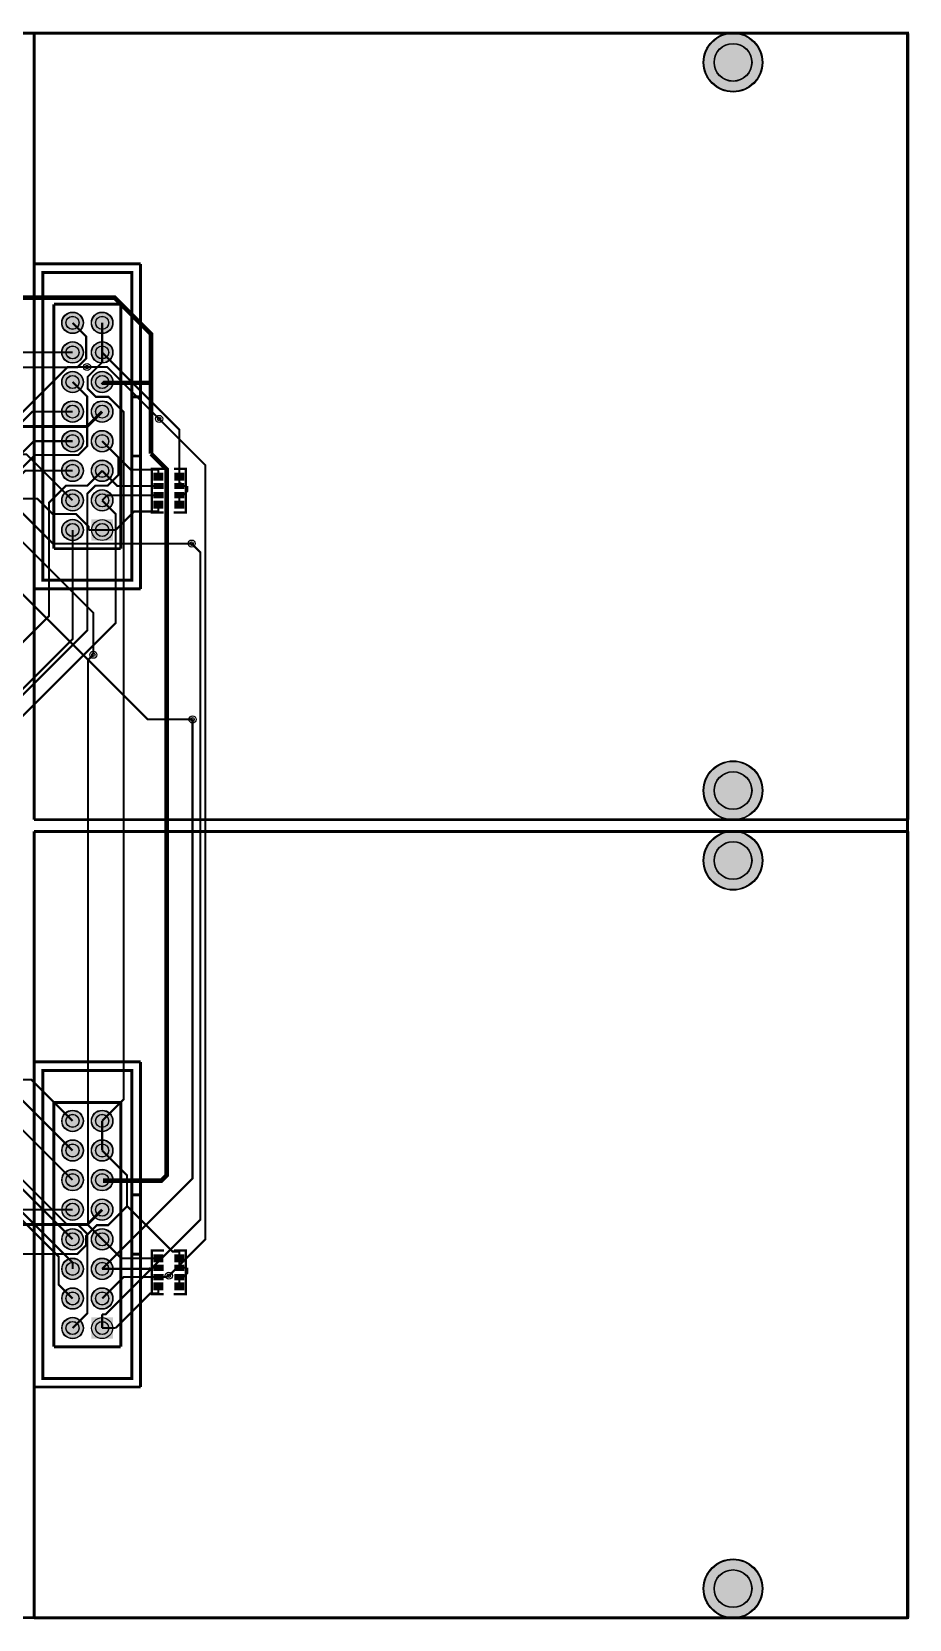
# Model space of a CAD drawing. Header units: millimetres. Extents: x 0 to 210, y -1 to 136.
# Drawn here: x 134.7 to 210.1, y -0.5 to 135.8 of the extents above; entities that cross this region are included whole.
import ezdxf

# ---------------------------------------------------------------- set-up
doc = ezdxf.new("R2010")
doc.units = ezdxf.units.MM
for name, color, linetype, true_color in [('BoardOutLine', 7, 'Continuous', 0xff00ff), ('BottomLayer', 7, 'Continuous', 0x0000ff), ('BottomSolderMaskLayer', 7, 'Continuous', 0xaa00ff), ('Hole', 7, 'Continuous', 0x222222), ('Multi-Layer', 7, 'Continuous', 0xc0c0c0), ('TopLayer', 7, 'Continuous', 0xff0000), ('TopPasteMaskLayer', 7, 'Continuous', 0x808080), ('TopSilkLayer', 7, 'Continuous', 0xffcc00), ('TopSolderMaskLayer', 7, 'Continuous', 0x800080)]:
    doc.layers.add(name, color=color, linetype=linetype, true_color=true_color)

msp = doc.modelspace()

# ---------------------------------------------------------------- hatches: boundary and pattern name
at = {"layer": 'BottomSolderMaskLayer'}
for points in [[(192.37437134874256, 133.1229108458217, 1), (197.47597155194296, 133.1229108458217, 1)], [(137.30127000253995, 110.76858013716026, 1), (139.15207010414017, 110.76858013716026, 1)], [(139.84127508255008, 110.76858013716026, 1), (141.6920751841503, 110.76858013716026, 1)], [(137.30127000253995, 108.22857505715012, 1), (139.15207010414017, 108.22857505715012, 1)], [(139.84127508255008, 108.22857505715012, 1), (141.6920751841503, 108.22857505715012, 1)], [(137.30127000253995, 105.68856997713988, 1), (139.15207010414017, 105.68856997713988, 1)], [(139.84127508255008, 105.68856997713988, 1), (141.6920751841503, 105.68856997713988, 1)], [(137.30127000253995, 103.14856489712975, 1), (139.15207010414017, 103.14856489712975, 1)], [(139.84127508255008, 103.14856489712975, 1), (141.6920751841503, 103.14856489712975, 1)], [(137.30127000253995, 100.60855981711961, 1), (139.15207010414017, 100.60855981711961, 1)], [(139.84127508255008, 100.60855981711961, 1), (141.6920751841503, 100.60855981711961, 1)], [(137.30127000253995, 98.06855473710948, 1), (139.15207010414017, 98.06855473710948, 1)], [(139.84127508255008, 98.06855473710948, 1), (141.6920751841503, 98.06855473710948, 1)], [(137.30127000253995, 95.52854965709923, 1), (139.15207010414017, 95.52854965709923, 1)], [(139.84127508255008, 95.52854965709923, 1), (141.6920751841503, 95.52854965709923, 1)], [(137.30127000253995, 92.9885445770891, 1), (139.15207010414017, 92.9885445770891, 1)], [(139.84127508254983, 92.06314452628908), (139.84127508254983, 93.91394462788924), (141.69207518415033, 93.91394462788924), (141.69207518415033, 92.06314452628908)], [(192.37437134874256, 70.6227838455676, 1), (197.47597155194296, 70.6227838455676, 1)], [(192.37437134874256, 64.61770383540761, 1), (197.47597155194296, 64.61770383540761, 1)], [(137.30177800355594, 42.265659131318216, 1), (139.15257810515615, 42.265659131318216, 1)], [(139.84178308356607, 42.265659131318216, 1), (141.69258318516628, 42.265659131318216, 1)], [(137.30177800355594, 39.725654051308084, 1), (139.15257810515615, 39.725654051308084, 1)], [(139.84178308356607, 39.725654051308084, 1), (141.69258318516628, 39.725654051308084, 1)], [(137.30177800355594, 37.18564897129795, 1), (139.15257810515615, 37.18564897129795, 1)], [(139.84178308356607, 37.18564897129795, 1), (141.69258318516628, 37.18564897129795, 1)], [(137.30177800355594, 34.645643891287705, 1), (139.15257810515615, 34.645643891287705, 1)], [(139.84178308356607, 34.645643891287705, 1), (141.69258318516628, 34.645643891287705, 1)], [(137.30177800355594, 32.10563881127757, 1), (139.15257810515615, 32.10563881127757, 1)], [(139.84178308356607, 32.10563881127757, 1), (141.69258318516628, 32.10563881127757, 1)], [(137.30177800355594, 29.56563373126744, 1), (139.15257810515615, 29.56563373126744, 1)], [(139.84178308356607, 29.56563373126744, 1), (141.69258318516628, 29.56563373126744, 1)], [(137.30177800355594, 27.025628651257307, 1), (139.15257810515615, 27.025628651257307, 1)], [(139.84178308356607, 27.025628651257307, 1), (141.69258318516628, 27.025628651257307, 1)], [(137.30177800355594, 24.48562357124706, 1), (139.15257810515615, 24.48562357124706, 1)], [(139.8416786159737, 23.560249637345123), (139.8416786159737, 25.411049738945394), (141.69247871757375, 25.411049738945394), (141.69247871757375, 23.560249637345123)], [(192.37360934721858, 2.1185928371857017, 1), (197.47520955041898, 2.1185928371857017, 1)]]:
    msp.add_hatch(color=256, dxfattribs=at).paths.add_polyline_path(points)
at = {"layer": 'Multi-Layer'}
for points in [[(137.32667005334005, 110.76858013716026, 1), (139.12667005334006, 110.76858013716026, 1)], [(139.86667513335018, 110.76858013716026, 1), (141.6666751333502, 110.76858013716026, 1)], [(137.32667005334005, 108.22857505715012, 1), (139.12667005334006, 108.22857505715012, 1)], [(139.86667513335018, 108.22857505715012, 1), (141.6666751333502, 108.22857505715012, 1)], [(137.32667005334005, 105.68856997713988, 1), (139.12667005334006, 105.68856997713988, 1)], [(139.86667513335018, 105.68856997713988, 1), (141.6666751333502, 105.68856997713988, 1)], [(137.32667005334005, 103.14856489712975, 1), (139.12667005334006, 103.14856489712975, 1)], [(139.86667513335018, 103.14856489712975, 1), (141.6666751333502, 103.14856489712975, 1)], [(137.32667005334005, 100.60855981711961, 1), (139.12667005334006, 100.60855981711961, 1)], [(139.86667513335018, 100.60855981711961, 1), (141.6666751333502, 100.60855981711961, 1)], [(137.32667005334005, 98.06855473710948, 1), (139.12667005334006, 98.06855473710948, 1)], [(139.86667513335018, 98.06855473710948, 1), (141.6666751333502, 98.06855473710948, 1)], [(137.32667005334005, 95.52854965709923, 1), (139.12667005334006, 95.52854965709923, 1)], [(139.86667513335018, 95.52854965709923, 1), (141.6666751333502, 95.52854965709923, 1)], [(137.32667005334005, 92.9885445770891, 1), (139.12667005334006, 92.9885445770891, 1)], [(139.8666751333501, 92.08854457708912), (139.8666751333501, 93.88854457708919), (141.66667513335028, 93.88854457708919), (141.66667513335028, 92.08854457708912)], [(137.32717805435604, 42.265659131318216, 1), (139.12717805435605, 42.265659131318216, 1)], [(139.86718313436617, 42.265659131318216, 1), (141.66718313436618, 42.265659131318216, 1)], [(137.32717805435604, 39.725654051308084, 1), (139.12717805435605, 39.725654051308084, 1)], [(139.86718313436617, 39.725654051308084, 1), (141.66718313436618, 39.725654051308084, 1)], [(137.32717805435604, 37.18564897129795, 1), (139.12717805435605, 37.18564897129795, 1)], [(139.86718313436617, 37.18564897129795, 1), (141.66718313436618, 37.18564897129795, 1)], [(137.32717805435604, 34.645643891287705, 1), (139.12717805435605, 34.645643891287705, 1)], [(139.86718313436617, 34.645643891287705, 1), (141.66718313436618, 34.645643891287705, 1)], [(137.32717805435604, 32.10563881127757, 1), (139.12717805435605, 32.10563881127757, 1)], [(139.86718313436617, 32.10563881127757, 1), (141.66718313436618, 32.10563881127757, 1)], [(137.32717805435604, 29.56563373126744, 1), (139.12717805435605, 29.56563373126744, 1)], [(139.86718313436617, 29.56563373126744, 1), (141.66718313436618, 29.56563373126744, 1)], [(137.32717805435604, 27.025628651257307, 1), (139.12717805435605, 27.025628651257307, 1)], [(139.86718313436617, 27.025628651257307, 1), (141.66718313436618, 27.025628651257307, 1)], [(137.32717805435604, 24.48562357124706, 1), (139.12717805435605, 24.48562357124706, 1)], [(139.86708153416293, 23.58564897129793), (139.86708153416293, 25.385648971297883), (141.6670815341629, 25.385648971297883), (141.6670815341629, 23.58564897129793)]]:
    msp.add_hatch(color=256, dxfattribs=at).paths.add_polyline_path(points)
at = {"layer": 'TopLayer'}
for points in [[(145.19479298958595, 97.24269748539507), (145.19479298958595, 97.89268478536951), (145.99479298958568, 97.89268478536951), (145.99479298958568, 97.24269748539507)], [(145.19479298958595, 96.51783083566158), (145.19479298958595, 97.01785623571243), (145.99479298958568, 97.01785623571243), (145.99479298958568, 96.51783083566158)], [(146.9947421894842, 97.24269748539507), (146.9947421894842, 97.89268478536951), (147.79474218948417, 97.89268478536951), (147.79474218948417, 97.24269748539507)], [(146.9947421894842, 96.51783083566158), (146.9947421894842, 97.01785623571243), (147.79474218948417, 97.01785623571243), (147.79474218948417, 96.51783083566158)], [(145.19479298958595, 95.71772923545836), (145.19479298958595, 96.21775463550921), (145.99479298958568, 96.21775463550921), (145.99479298958568, 95.71772923545836)], [(145.19479298958595, 94.84290068580128), (145.19479298958595, 95.49288798577595), (145.99479298958568, 95.49288798577595), (145.99479298958568, 94.84290068580128)], [(146.9947421894842, 95.71772923545836), (146.9947421894842, 96.21775463550921), (147.79474218948417, 96.21775463550921), (147.79474218948417, 95.71772923545836)], [(146.9947421894842, 94.84290068580128), (146.9947421894842, 95.49288798577595), (147.79474218948417, 95.49288798577595), (147.79474218948417, 94.84290068580128)], [(145.19479298958595, 30.135763271526457), (145.19479298958595, 30.785750571501126), (145.99479298958568, 30.785750571501126), (145.99479298958568, 30.135763271526457)], [(146.9947421894842, 30.135763271526457), (146.9947421894842, 30.785750571501126), (147.79474218948417, 30.785750571501126), (147.79474218948417, 30.135763271526457)], [(145.19479298958595, 29.4108966217932), (145.19479298958595, 29.91092202184393), (145.99479298958568, 29.91092202184393), (145.99479298958568, 29.4108966217932)], [(145.19479298958595, 28.61079502158998), (145.19479298958595, 29.110820421640824), (145.99479298958568, 29.110820421640824), (145.99479298958568, 28.61079502158998)], [(146.9947421894842, 29.4108966217932), (146.9947421894842, 29.91092202184393), (147.79474218948417, 29.91092202184393), (147.79474218948417, 29.4108966217932)], [(146.9947421894842, 28.61079502158998), (146.9947421894842, 29.110820421640824), (147.79474218948417, 29.110820421640824), (147.79474218948417, 28.61079502158998)], [(145.19479298958595, 27.735966471932898), (145.19479298958595, 28.385953771907452), (145.99479298958568, 28.385953771907452), (145.99479298958568, 27.735966471932898)], [(146.9947421894842, 27.735966471932898), (146.9947421894842, 28.385953771907452), (147.79474218948417, 28.385953771907452), (147.79474218948417, 27.735966471932898)]]:
    msp.add_hatch(color=256, dxfattribs=at).paths.add_polyline_path(points)
at = {"layer": 'TopPasteMaskLayer'}
for points in [[(145.19479298958595, 97.24269748539507), (145.19479298958595, 97.89268478536951), (145.99479298958568, 97.89268478536951), (145.99479298958568, 97.24269748539507)], [(145.19479298958595, 96.51783083566158), (145.19479298958595, 97.01785623571243), (145.99479298958568, 97.01785623571243), (145.99479298958568, 96.51783083566158)], [(146.9947421894842, 97.24269748539507), (146.9947421894842, 97.89268478536951), (147.79474218948417, 97.89268478536951), (147.79474218948417, 97.24269748539507)], [(146.9947421894842, 96.51783083566158), (146.9947421894842, 97.01785623571243), (147.79474218948417, 97.01785623571243), (147.79474218948417, 96.51783083566158)], [(145.19479298958595, 95.71772923545836), (145.19479298958595, 96.21775463550921), (145.99479298958568, 96.21775463550921), (145.99479298958568, 95.71772923545836)], [(145.19479298958595, 94.84290068580128), (145.19479298958595, 95.49288798577595), (145.99479298958568, 95.49288798577595), (145.99479298958568, 94.84290068580128)], [(146.9947421894842, 95.71772923545836), (146.9947421894842, 96.21775463550921), (147.79474218948417, 96.21775463550921), (147.79474218948417, 95.71772923545836)], [(146.9947421894842, 94.84290068580128), (146.9947421894842, 95.49288798577595), (147.79474218948417, 95.49288798577595), (147.79474218948417, 94.84290068580128)], [(145.19479298958595, 30.135763271526457), (145.19479298958595, 30.785750571501126), (145.99479298958568, 30.785750571501126), (145.99479298958568, 30.135763271526457)], [(146.9947421894842, 30.135763271526457), (146.9947421894842, 30.785750571501126), (147.79474218948417, 30.785750571501126), (147.79474218948417, 30.135763271526457)], [(145.19479298958595, 29.4108966217932), (145.19479298958595, 29.91092202184393), (145.99479298958568, 29.91092202184393), (145.99479298958568, 29.4108966217932)], [(145.19479298958595, 28.61079502158998), (145.19479298958595, 29.110820421640824), (145.99479298958568, 29.110820421640824), (145.99479298958568, 28.61079502158998)], [(146.9947421894842, 29.4108966217932), (146.9947421894842, 29.91092202184393), (147.79474218948417, 29.91092202184393), (147.79474218948417, 29.4108966217932)], [(146.9947421894842, 28.61079502158998), (146.9947421894842, 29.110820421640824), (147.79474218948417, 29.110820421640824), (147.79474218948417, 28.61079502158998)], [(145.19479298958595, 27.735966471932898), (145.19479298958595, 28.385953771907452), (145.99479298958568, 28.385953771907452), (145.99479298958568, 27.735966471932898)], [(146.9947421894842, 27.735966471932898), (146.9947421894842, 28.385953771907452), (147.79474218948417, 28.385953771907452), (147.79474218948417, 27.735966471932898)]]:
    msp.add_hatch(color=256, dxfattribs=at).paths.add_polyline_path(points)
at = {"layer": 'TopSolderMaskLayer'}
for points in [[(192.37437134874256, 133.1229108458217, 1), (197.47597155194296, 133.1229108458217, 1)], [(137.30127000253995, 110.76858013716026, 1), (139.15207010414017, 110.76858013716026, 1)], [(139.84127508255008, 110.76858013716026, 1), (141.6920751841503, 110.76858013716026, 1)], [(137.30127000253995, 108.22857505715012, 1), (139.15207010414017, 108.22857505715012, 1)], [(139.84127508255008, 108.22857505715012, 1), (141.6920751841503, 108.22857505715012, 1)], [(137.30127000253995, 105.68856997713988, 1), (139.15207010414017, 105.68856997713988, 1)], [(139.84127508255008, 105.68856997713988, 1), (141.6920751841503, 105.68856997713988, 1)], [(137.30127000253995, 103.14856489712975, 1), (139.15207010414017, 103.14856489712975, 1)], [(139.84127508255008, 103.14856489712975, 1), (141.6920751841503, 103.14856489712975, 1)], [(137.30127000253995, 100.60855981711961, 1), (139.15207010414017, 100.60855981711961, 1)], [(139.84127508255008, 100.60855981711961, 1), (141.6920751841503, 100.60855981711961, 1)], [(137.30127000253995, 98.06855473710948, 1), (139.15207010414017, 98.06855473710948, 1)], [(139.84127508255008, 98.06855473710948, 1), (141.6920751841503, 98.06855473710948, 1)], [(145.1541606502567, 96.5019566103648), (145.1541606502567, 97.03373368682219), (146.03544081281711, 97.03373368682219), (146.03544081281711, 96.5019566103648)], [(145.16353795462442, 97.22206196025297), (145.16353795462442, 97.91332353632447), (146.0260599350081, 97.91332353632447), (146.0260599350081, 97.22206196025297)], [(146.954094366253, 96.5019566103648), (146.954094366253, 97.03373368682219), (147.83537452881342, 97.03373368682219), (147.83537452881342, 96.5019566103648)], [(146.963475244062, 97.22206196025297), (146.963475244062, 97.91332353632447), (147.82599722444547, 97.91332353632447), (147.82599722444547, 97.22206196025297)], [(137.30127000253995, 95.52854965709923, 1), (139.15207010414017, 95.52854965709923, 1)], [(139.84127508255008, 95.52854965709923, 1), (141.6920751841503, 95.52854965709923, 1)], [(145.1541606502567, 95.70185501016158), (145.1541606502567, 96.23363208661897), (146.03544081281711, 96.23363208661897), (146.03544081281711, 95.70185501016158)], [(145.16353795462442, 94.8222651606593), (145.16353795462442, 95.51352673673091), (146.0260599350081, 95.51352673673091), (146.0260599350081, 94.8222651606593)], [(146.954094366253, 95.70185501016158), (146.954094366253, 96.23363208661897), (147.83537452881342, 96.23363208661897), (147.83537452881342, 95.70185501016158)], [(146.963475244062, 94.8222651606593), (146.963475244062, 95.51352673673091), (147.82599722444547, 95.51352673673091), (147.82599722444547, 94.8222651606593)], [(137.30127000253995, 92.9885445770891, 1), (139.15207010414017, 92.9885445770891, 1)], [(139.84127508254983, 92.06314452628908), (139.84127508254983, 93.91394462788924), (141.69207518415033, 93.91394462788924), (141.69207518415033, 92.06314452628908)], [(192.37437134874256, 70.6227838455676, 1), (197.47597155194296, 70.6227838455676, 1)], [(192.37437134874256, 64.61770383540761, 1), (197.47597155194296, 64.61770383540761, 1)], [(137.30177800355594, 42.265659131318216, 1), (139.15257810515615, 42.265659131318216, 1)], [(139.84178308356607, 42.265659131318216, 1), (141.69258318516628, 42.265659131318216, 1)], [(137.30177800355594, 39.725654051308084, 1), (139.15257810515615, 39.725654051308084, 1)], [(139.84178308356607, 39.725654051308084, 1), (141.69258318516628, 39.725654051308084, 1)], [(137.30177800355594, 37.18564897129795, 1), (139.15257810515615, 37.18564897129795, 1)], [(139.84178308356607, 37.18564897129795, 1), (141.69258318516628, 37.18564897129795, 1)], [(137.30177800355594, 34.645643891287705, 1), (139.15257810515615, 34.645643891287705, 1)], [(139.84178308356607, 34.645643891287705, 1), (141.69258318516628, 34.645643891287705, 1)], [(137.30177800355594, 32.10563881127757, 1), (139.15257810515615, 32.10563881127757, 1)], [(139.84178308356607, 32.10563881127757, 1), (141.69258318516628, 32.10563881127757, 1)], [(137.30177800355594, 29.56563373126744, 1), (139.15257810515615, 29.56563373126744, 1)], [(139.84178308356607, 29.56563373126744, 1), (141.69258318516628, 29.56563373126744, 1)], [(145.16353795462442, 30.115127746384474), (145.16353795462442, 30.806389322456084), (146.0260599350081, 30.806389322456084), (146.0260599350081, 30.115127746384474)], [(146.963475244062, 30.115127746384474), (146.963475244062, 30.806389322456084), (147.82599722444547, 30.806389322456084), (147.82599722444547, 30.115127746384474)], [(145.1541606502567, 29.395022396496415), (145.1541606502567, 29.92679947295369), (146.03544081281711, 29.92679947295369), (146.03544081281711, 29.395022396496415)], [(145.1541606502567, 28.594920796293195), (145.1541606502567, 29.126697872750583), (146.03544081281711, 29.126697872750583), (146.03544081281711, 28.594920796293195)], [(146.954094366253, 29.395022396496415), (146.954094366253, 29.92679947295369), (147.83537452881342, 29.92679947295369), (147.83537452881342, 29.395022396496415)], [(146.954094366253, 28.594920796293195), (146.954094366253, 29.126697872750583), (147.83537452881342, 29.126697872750583), (147.83537452881342, 28.594920796293195)], [(137.30177800355594, 27.025628651257307, 1), (139.15257810515615, 27.025628651257307, 1)], [(139.84178308356607, 27.025628651257307, 1), (141.69258318516628, 27.025628651257307, 1)], [(145.16353795462442, 27.715330946790914), (145.16353795462442, 28.40659252286241), (146.0260599350081, 28.40659252286241), (146.0260599350081, 27.715330946790914)], [(146.963475244062, 27.715330946790914), (146.963475244062, 28.40659252286241), (147.82599722444547, 28.40659252286241), (147.82599722444547, 27.715330946790914)], [(137.30177800355594, 24.48562357124706, 1), (139.15257810515615, 24.48562357124706, 1)], [(139.8416786159737, 23.560249637345123), (139.8416786159737, 25.411049738945394), (141.69247871757375, 25.411049738945394), (141.69247871757375, 23.560249637345123)], [(192.37360934721858, 2.1185928371857017, 1), (197.47520955041898, 2.1185928371857017, 1)]]:
    msp.add_hatch(color=256, dxfattribs=at).paths.add_polyline_path(points)

# ---------------------------------------------------------------- linework, layer by layer
at = {"layer": 'BoardOutLine', "const_width": 0.25400050800101603}
msp.add_lwpolyline([(-0.08600457200918754, 135.62519685039376), (209.9139954279908, 135.62519685039376), (209.9139954279908, -0.3748031496063504), (-0.08600457200918754, -0.3748031496063504), (-0.08600457200918754, 135.62519685039376)], close=True, dxfattribs=at)
at = {"layer": 'BottomLayer'}
for points, const_width in [([(60.3501143002286, 103.77340614681225), (69.50429260858527, 112.92758445516893), (141.8487172974344, 112.92758445516893), (144.95768351536685, 109.81861823723648), (144.95768351536685, 99.53159766319538)], 0.38100076200152405), ([(68.40424180848368, 111.82763525527048), (69.50431800863589, 112.92771145542292), (141.84874269748525, 112.92771145542292), (144.9577089154177, 109.81874523749048), (144.9577089154177, 105.61579883159766)], 0.25400050800101603), ([(140.76670053340104, 108.22870205740412), (140.76670053340104, 110.76870713741425)], 0.17800355600711204), ([(140.76720853441702, 42.26578613157221), (142.62065024130038, 44.119227838455686), (142.62065024130038, 103.11567183134366), (141.31762763525512, 104.41869443738881), (140.22847345694686, 104.41869443738881), (139.52387604775208, 105.1232918465837), (139.52387604775208, 106.1321818643637), (140.76670053340104, 107.37500635001277), (140.76670053340104, 108.22870205740412)], 0.17800355600711204), ([(139.47231394462756, 106.97546355092709), (137.79718059436118, 106.97546355092709), (126.14668529337041, 95.32496824993643)], 0.17800355600711204), ([(138.2266954533909, 105.68869697739399), (139.47993395986782, 104.43545847091684), (139.47993395986782, 100.18628397256794), (138.7217424434848, 99.42809245618491), (135.00723901447782, 99.42809245618491), (115.26885953771898, 79.68971297942585), (115.26885953771898, 73.55687071374132)], 0.17800355600711204), ([(144.95768351536685, 105.61572263144524), (140.8409702819406, 105.61572263144524), (140.76708153416303, 105.6896113792227)], 0.38100076200152405), ([(140.76670053340104, 105.68869697739399), (140.7674625349248, 105.68945897891797)], 0.25400050800101603), ([(140.7674625349248, 105.68945897891797), (140.76720853441702, 105.68971297942596)], 0.25400050800101603), ([(144.9577089154177, 105.61579883159766), (140.84086868173745, 105.61579883159766), (140.7674625349248, 105.68945897891797)], 0.25400050800101603), ([(113.00495300990588, 72.98308356616712), (113.00495300990588, 81.37195834391662), (134.7816865633729, 103.14869189738374), (138.2266954533909, 103.14869189738374)], 0.17800355600711204), ([(146.4949199898399, 28.979273558547106), (149.62471424942828, 32.1090678181356), (149.62471424942828, 98.55204470408944), (145.6574803149606, 102.51927863855724)], 0.17800355600711204), ([(122.52997205994416, 67.41183642367287), (139.49644399288786, 84.37830835661669), (139.49644399288786, 96.10068580137158), (140.19342138684283, 96.79766319532644), (141.25031750063476, 96.79766319532644), (142.15532131064242, 97.70266700533409), (142.15532131064242, 99.220066040132), (140.76670053340104, 100.60868681737361)], 0.17800355600711204), ([(138.2266954533909, 100.60868681737361), (134.8970027940054, 100.60868681737361), (123.54343408686805, 89.25511811023614)], 0.17800355600711204), ([(144.95768351536685, 99.53159766319538), (146.3038862077724, 98.18539497078996), (146.3038862077724, 37.58087376174751), (145.85684531369043, 37.13383286766566), (140.84287528575055, 37.13383286766566)], 0.38100076200152405), ([(138.2266954533909, 98.06868173736348), (134.15328930657847, 98.06868173736348), (116.60820421640824, 80.52359664719336), (116.60820421640824, 71.51953263906523)], 0.17800355600711204), ([(119.98996697993402, 67.41183642367287), (121.25844551689102, 68.68031496062997), (121.25844551689102, 70.64704089408178), (136.20510541021076, 85.59370078740153), (136.20510541021076, 95.32293624587248), (137.68084836169646, 96.79867919735841), (139.49669799339586, 96.79867919735841), (140.76670053340104, 98.06868173736348)], 0.17800355600711204), ([(117.44996189992366, 67.41183642367287), (117.44996189992366, 66.11160782321565), (118.49110998222, 65.07045974091955), (121.9899669799338, 65.07045974091955), (141.93535687071358, 85.01584963169921), (141.93535687071358, 94.36002032004058), (140.76670053340104, 95.52867665735334)], 0.17800355600711204), ([(138.2266954533909, 92.9886715773431), (138.2266954533909, 83.61427482854958), (123.29400558801103, 68.68158496316983), (121.97828295656564, 68.68158496316983), (121.25869951739901, 67.96200152400297), (121.25869951739901, 66.69911099822195), (120.32270764541522, 65.76311912623828), (118.63436626873226, 65.76311912623828)], 0.17800355600711204), ([(140.76720853441702, 25.653136906273858), (141.0590551181101, 25.653136906273858), (149.19773939547872, 33.791821183642355), (149.19773939547872, 91.07299974599948), (148.45072390144787, 91.82001524003044)], 0.17800355600711204), ([(140.00673101346183, 82.2759461518923), (139.54851409702792, 81.8177292354585), (139.54851409702792, 33.324460248920445), (140.76720853441702, 32.10576581153157)], 0.17800355600711204), ([(148.52463804927584, 76.72628905257807), (148.52463804927584, 37.32319024638036), (140.76720853441702, 29.565760731521436)], 0.17800355600711204), ([(138.2272034544069, 27.025755651511304), (137.03492506985003, 28.218034036068047), (137.03492506985003, 30.615036830073677), (116.0143510287021, 51.63561087122173), (116.0143510287021, 61.07299974599948), (116.4019558039115, 61.46060452120912), (116.4019558039115, 62.51572263144533), (115.34226568453118, 63.57541275082542), (114.23177546355078, 63.57541275082542), (111.09994919989845, 66.70723901447809), (111.09994919989845, 68.68158496316983), (109.82994665989327, 69.951587503175)], 0.17800355600711204), ([(112.3699517399034, 69.951587503175), (112.3699517399034, 69.44612649225303), (113.63995427990858, 68.17612395224796), (113.63995427990858, 66.81620523241043), (114.31305562611101, 66.14310388620777), (116.37223774447534, 66.14310388620777), (119.03467106934204, 63.480670561341185), (120.58382016764017, 63.480670561341185), (121.61582423164828, 62.448666497332965), (121.61582423164828, 49.508356616713286), (137.74841249682504, 33.37576835153675), (138.6714503429007, 33.37576835153675), (139.49720599441207, 32.55001270002538), (139.49720599441207, 25.755753111506237), (138.2272034544069, 24.48575057150117)], 0.17800355600711204), ([(138.2272034544069, 32.10576581153157), (118.9485648971297, 51.38440436880876), (118.9485648971297, 62.66253492506985), (117.0501651003301, 64.56093472186944)], 0.17800355600711204), ([(124.88735077470142, 60.51470662941324), (124.88735077470142, 53.06563373126744), (138.2272034544069, 39.72578105156208)], 0.17800355600711204), ([(118.3750317500635, 59.74838709677408), (118.3750317500635, 49.95463550927093), (138.2272034544069, 30.102463804927538), (138.2272034544069, 29.565760731521436)], 0.17800355600711204), ([(140.76720853441702, 39.72578105156208), (140.76720853441702, 42.26578613157221)], 0.17800355600711204), ([(140.76720853441702, 24.48575057150117), (140.76720853441702, 25.653136906273858)], 0.17800355600711204)]:
    msp.add_lwpolyline(points, dxfattribs=dict(at, const_width=const_width))
at = {"layer": 'BottomSolderMaskLayer'}
for centre, radius in [((194.92517145034276, 133.1229108458217), 2.550800101600203), ((194.92418084836163, 133.12296164592328), 1.63251206502413), ((138.22667005334006, 110.76858013716026), 0.9254000508001016), ((138.22667005334006, 110.76858013716026), 0.5655353117157847), ((140.7666751333502, 110.76858013716026), 0.9254000508001016), ((140.7666751333502, 110.76858013716026), 0.5655353117157847), ((138.22667005334006, 108.22857505715012), 0.9254000508001016), ((140.7666751333502, 108.22857505715012), 0.9254000508001016), ((138.22667005334006, 108.22857505715012), 0.5655353117157847), ((140.7666751333502, 108.22857505715012), 0.5655353117157847), ((138.22667005334006, 105.68856997713988), 0.9254000508001016), ((140.7666751333502, 105.68856997713988), 0.9254000508001016), ((138.22667005334006, 105.68856997713988), 0.5655353117157847), ((140.7666751333502, 105.68856997713988), 0.5655353117157847), ((138.22667005334006, 103.14856489712975), 0.9254000508001016), ((138.22667005334006, 103.14856489712975), 0.5655353117157847), ((140.7666751333502, 103.14856489712975), 0.9254000508001016), ((140.7666751333502, 103.14856489712975), 0.5655353117157847), ((138.22667005334006, 100.60855981711961), 0.9254000508001016), ((138.22667005334006, 100.60855981711961), 0.5655353117157847), ((140.7666751333502, 100.60855981711961), 0.9254000508001016), ((140.7666751333502, 100.60855981711961), 0.5655353117157847), ((138.22667005334006, 98.06855473710948), 0.9254000508001016), ((138.22667005334006, 98.06855473710948), 0.5655353117157847), ((140.7666751333502, 98.06855473710948), 0.9254000508001016), ((140.7666751333502, 98.06855473710948), 0.5655353117157847), ((138.22667005334006, 95.52854965709923), 0.9254000508001016), ((138.22667005334006, 95.52854965709923), 0.5655353117157847), ((140.7666751333502, 95.52854965709923), 0.9254000508001016), ((140.7666751333502, 95.52854965709923), 0.5655353117157847), ((138.22667005334006, 92.9885445770891), 0.9254000508001016), ((138.22667005334006, 92.9885445770891), 0.5655353117157847), ((140.7666751333502, 92.9885445770891), 0.5655353117157847), ((194.92517145034276, 70.6227838455676), 2.550800101600203), ((194.92418084836163, 70.62283464566929), 1.63251206502413), ((194.92517145034276, 64.61770383540761), 2.550800101600203), ((194.92425704851394, 64.61762763525519), 1.63251206502413), ((138.22717805435605, 42.265659131318216), 0.9254000508001016), ((138.2270764541529, 42.26568453136906), 0.5655353117157847), ((140.76718313436618, 42.265659131318216), 0.9254000508001016), ((140.76708153416303, 42.26568453136906), 0.5655353117157847), ((138.22717805435605, 39.725654051308084), 0.9254000508001016), ((138.2270764541529, 39.72567945135893), 0.5655353117157847), ((140.76718313436618, 39.725654051308084), 0.9254000508001016), ((140.76708153416303, 39.72567945135893), 0.5655353117157847), ((138.22717805435605, 37.18564897129795), 0.9254000508001016), ((138.2270764541529, 37.185674371348796), 0.5655353117157847), ((140.76718313436618, 37.18564897129795), 0.9254000508001016), ((140.76708153416303, 37.185674371348796), 0.5655353117157847), ((138.22717805435605, 34.645643891287705), 0.9254000508001016), ((140.76718313436618, 34.645643891287705), 0.9254000508001016), ((138.2270764541529, 34.64566929133866), 0.5655353117157847), ((140.76708153416303, 34.64566929133866), 0.5655353117157847), ((138.22717805435605, 32.10563881127757), 0.9254000508001016), ((140.76718313436618, 32.10563881127757), 0.9254000508001016), ((138.2270764541529, 32.10566421132842), 0.5655353117157847), ((140.76708153416303, 32.10566421132842), 0.5655353117157847), ((138.22717805435605, 29.56563373126744), 0.9254000508001016), ((138.2270764541529, 29.565659131318284), 0.5655353117157847), ((140.76718313436618, 29.56563373126744), 0.9254000508001016), ((140.76708153416303, 29.565659131318284), 0.5655353117157847), ((138.22717805435605, 27.025628651257307), 0.9254000508001016), ((138.2270764541529, 27.025654051308152), 0.5655353117157847), ((140.76718313436618, 27.025628651257307), 0.9254000508001016), ((140.76708153416303, 27.025654051308152), 0.5655353117157847), ((138.22717805435605, 24.48562357124706), 0.9254000508001016), ((138.2270764541529, 24.48564897129802), 0.5655353117157847), ((140.76708153416303, 24.48564897129802), 0.5655353117157847), ((194.92440944881878, 2.1185928371857017), 2.550800101600203), ((194.92349504698996, 2.118516637033281), 1.63251206502413)]:
    msp.add_circle(centre, radius, dxfattribs=at)
at = {"layer": 'Hole'}
for centre in [(139.47228854457694, 106.97533655067309), (145.65745491490975, 102.51915163830324), (148.45069850139703, 91.81988823977656), (140.006705613411, 82.2758191516383), (148.52461264922522, 76.72616205232407), (146.49489458978928, 28.97914655829311)]:
    msp.add_circle(centre, 0.15250190500381003, dxfattribs=at)
at = {"layer": 'Multi-Layer'}
for centre, radius in [((194.92517145034276, 133.1229108458217), 2.5), ((194.92418084836163, 133.12296164592328), 1.6), ((138.22667005334006, 110.76858013716026), 0.9000000000000001), ((138.22667005334006, 110.76858013716026), 0.5500127000254001), ((140.7666751333502, 110.76858013716026), 0.9000000000000001), ((140.7666751333502, 110.76858013716026), 0.5500127000254001), ((138.22667005334006, 108.22857505715012), 0.9000000000000001), ((140.7666751333502, 108.22857505715012), 0.9000000000000001), ((138.22667005334006, 108.22857505715012), 0.5500127000254001), ((140.7666751333502, 108.22857505715012), 0.5500127000254001), ((138.22667005334006, 105.68856997713988), 0.9000000000000001), ((139.47228854457694, 106.97533655067309), 0.30500381000762006), ((140.7666751333502, 105.68856997713988), 0.9000000000000001), ((138.22667005334006, 105.68856997713988), 0.5500127000254001), ((140.7666751333502, 105.68856997713988), 0.5500127000254001), ((138.22667005334006, 103.14856489712975), 0.9000000000000001), ((138.22667005334006, 103.14856489712975), 0.5500127000254001), ((140.7666751333502, 103.14856489712975), 0.9000000000000001), ((140.7666751333502, 103.14856489712975), 0.5500127000254001), ((145.65745491490975, 102.51915163830324), 0.30500381000762006), ((138.22667005334006, 100.60855981711961), 0.9000000000000001), ((138.22667005334006, 100.60855981711961), 0.5500127000254001), ((140.7666751333502, 100.60855981711961), 0.9000000000000001), ((140.7666751333502, 100.60855981711961), 0.5500127000254001), ((138.22667005334006, 98.06855473710948), 0.9000000000000001), ((138.22667005334006, 98.06855473710948), 0.5500127000254001), ((140.7666751333502, 98.06855473710948), 0.9000000000000001), ((140.7666751333502, 98.06855473710948), 0.5500127000254001), ((138.22667005334006, 95.52854965709923), 0.9000000000000001), ((138.22667005334006, 95.52854965709923), 0.5500127000254001), ((140.7666751333502, 95.52854965709923), 0.9000000000000001), ((140.7666751333502, 95.52854965709923), 0.5500127000254001), ((138.22667005334006, 92.9885445770891), 0.9000000000000001), ((138.22667005334006, 92.9885445770891), 0.5500127000254001), ((140.7666751333502, 92.9885445770891), 0.5500127000254001), ((148.45069850139703, 91.81988823977656), 0.30500381000762006), ((140.006705613411, 82.2758191516383), 0.30500381000762006), ((148.52461264922522, 76.72616205232407), 0.30500381000762006), ((194.92517145034276, 70.6227838455676), 2.5), ((194.92418084836163, 70.62283464566929), 1.6), ((194.92517145034276, 64.61770383540761), 2.5), ((194.92425704851394, 64.61762763525519), 1.6), ((138.22717805435605, 42.265659131318216), 0.9000000000000001), ((138.2270764541529, 42.26568453136906), 0.5500127000254001), ((140.76718313436618, 42.265659131318216), 0.9000000000000001), ((140.76708153416303, 42.26568453136906), 0.5500127000254001), ((138.22717805435605, 39.725654051308084), 0.9000000000000001), ((138.2270764541529, 39.72567945135893), 0.5500127000254001), ((140.76718313436618, 39.725654051308084), 0.9000000000000001), ((140.76708153416303, 39.72567945135893), 0.5500127000254001), ((138.22717805435605, 37.18564897129795), 0.9000000000000001), ((138.2270764541529, 37.185674371348796), 0.5500127000254001), ((140.76718313436618, 37.18564897129795), 0.9000000000000001), ((140.76708153416303, 37.185674371348796), 0.5500127000254001), ((138.22717805435605, 34.645643891287705), 0.9000000000000001), ((140.76718313436618, 34.645643891287705), 0.9000000000000001), ((138.2270764541529, 34.64566929133866), 0.5500127000254001), ((140.76708153416303, 34.64566929133866), 0.5500127000254001), ((138.22717805435605, 32.10563881127757), 0.9000000000000001), ((140.76718313436618, 32.10563881127757), 0.9000000000000001), ((138.2270764541529, 32.10566421132842), 0.5500127000254001), ((140.76708153416303, 32.10566421132842), 0.5500127000254001), ((138.22717805435605, 29.56563373126744), 0.9000000000000001), ((138.2270764541529, 29.565659131318284), 0.5500127000254001), ((140.76718313436618, 29.56563373126744), 0.9000000000000001), ((140.76708153416303, 29.565659131318284), 0.5500127000254001), ((146.49489458978928, 28.97914655829311), 0.30500381000762006), ((138.22717805435605, 27.025628651257307), 0.9000000000000001), ((138.2270764541529, 27.025654051308152), 0.5500127000254001), ((140.76718313436618, 27.025628651257307), 0.9000000000000001), ((140.76708153416303, 27.025654051308152), 0.5500127000254001), ((138.22717805435605, 24.48562357124706), 0.9000000000000001), ((138.2270764541529, 24.48564897129802), 0.5500127000254001), ((140.76708153416303, 24.48564897129802), 0.5500127000254001), ((194.92440944881878, 2.1185928371857017), 2.5), ((194.92349504698996, 2.118516637033281), 1.6)]:
    msp.add_circle(centre, radius, dxfattribs=at)
at = {"layer": 'TopLayer'}
for points, const_width in [([(138.2266954533909, 110.76870713741425), (139.39535179070344, 109.6000508001016), (139.39535179070344, 107.71282702565406), (138.64122428244832, 106.95869951739905), (109.76238252476492, 106.95869951739905), (104.31051562103107, 101.50683261366521)], 0.17800355600711204), ([(138.2266954533909, 108.22870205740412), (109.99149098298176, 108.22870205740412), (106.64859029718036, 104.88580137160272)], 0.17800355600711204), ([(147.39484378968746, 97.5677927355855), (147.39484378968746, 101.60055880111759), (140.76670053340104, 108.22870205740412)], 0.17800355600711204), ([(145.6574803149606, 102.51927863855724), (141.20129540259086, 106.97546355092709), (139.47231394462756, 106.97546355092709)], 0.17800355600711204), ([(140.76670053340104, 103.14869189738374), (139.49695199390385, 101.87894335788678), (106.14008128016258, 101.87894335788678)], 0.25400050800101603), ([(138.2266954533909, 95.52867665735334), (134.26911353822697, 99.48625857251716), (108.0684531369061, 99.48625857251716)], 0.17800355600711204), ([(145.59474218948412, 98.16037592075179), (143.21501143002274, 98.16037592075179), (140.76670053340104, 100.60868681737361)], 0.17800355600711204), ([(145.59474218948412, 96.76794513589027), (142.06743713487413, 96.76794513589027), (140.76670053340104, 98.06868173736348)], 0.17800355600711204), ([(145.59474218948412, 97.5677927355855), (145.59474218948412, 98.16037592075179)], 0.17800355600711204), ([(147.39484378968746, 97.2716281432563), (147.39484378968746, 97.5677927355855)], 0.17800355600711204), ([(147.39484378968746, 97.2716281432563), (147.39484378968746, 96.97546355092709)], 0.17800355600711204), ([(147.72860045720063, 96.76794513589027), (147.52108204216393, 96.97546355092709), (147.39484378968746, 96.97546355092709)], 0.17800355600711204), ([(147.39484378968746, 96.76794513589027), (147.72860045720063, 96.76794513589027)], 0.17800355600711204), ([(147.72860045720063, 96.76794513589027), (148.06235712471403, 96.76794513589027)], 0.17800355600711204), ([(147.72860045720063, 95.96784353568705), (148.06235712471403, 96.30160020320045), (148.06235712471403, 96.76794513589027)], 0.17800355600711204), ([(128.250317500635, 95.67802895605791), (135.1891033782067, 95.67802895605791), (136.50711201422382, 94.36002032004058), (138.51981203962396, 94.36002032004058), (139.59931419862824, 93.2805181610363), (139.59931419862824, 92.9886715773431)], 0.17800355600711204), ([(140.76670053340104, 95.52867665735334), (141.20586741173474, 95.96784353568705), (145.59474218948412, 95.96784353568705)], 0.17800355600711204), ([(147.56172212344427, 95.96784353568705), (147.39484378968746, 95.80096520193047), (147.39484378968746, 95.16799593599183)], 0.17800355600711204), ([(147.39484378968746, 95.96784353568705), (147.56172212344427, 95.96784353568705)], 0.17800355600711204), ([(147.56172212344427, 95.96784353568705), (147.72860045720063, 95.96784353568705)], 0.17800355600711204), ([(127.44665989331975, 92.82382524765046), (128.77127254254515, 94.14843789687575), (128.77127254254515, 94.74457708915418), (129.2343154686307, 95.20762001523997), (133.14389128778225, 95.20762001523997), (136.53149606299212, 91.82001524003044), (148.45072390144787, 91.82001524003044)], 0.17800355600711204), ([(129.37249174498334, 94.8037592075184), (129.3737617475233, 94.80502921005836), (131.07988315976627, 94.80502921005836), (140.00673101346183, 85.87818135636269), (140.00673101346183, 82.2759461518923)], 0.17800355600711204), ([(145.59474218948412, 94.57566675133353), (143.52108204216393, 94.57566675133353), (141.9340868681736, 92.9886715773431)], 0.17800355600711204), ([(145.59474218948412, 95.16799593599183), (145.59474218948412, 94.57566675133353)], 0.17800355600711204), ([(140.76670053340104, 92.9886715773431), (139.59931419862824, 92.9886715773431)], 0.17800355600711204), ([(140.76670053340104, 92.9886715773431), (141.9340868681736, 92.9886715773431)], 0.17800355600711204), ([(130.67246634493267, 91.50886461772916), (130.67246634493267, 90.74635509271013), (144.69253238506462, 76.72628905257807), (148.52463804927584, 76.72628905257807)], 0.17800355600711204), ([(138.2272034544069, 42.26578613157221), (134.6841503683006, 45.808839217678496), (104.57340614681198, 45.808839217678496)], 0.17800355600711204), ([(138.2272034544069, 37.18577597155195), (132.1431292862585, 43.269850139700225), (106.5322580645161, 43.269850139700225)], 0.17800355600711204), ([(140.76720853441702, 39.72578105156208), (142.90995681991353, 37.58303276606546), (142.90995681991353, 34.94574549149104)], 0.17800355600711204), ([(124.3056896113792, 29.252070104140216), (126.06007112014231, 31.00645161290322), (126.06007112014231, 31.58785877571745), (127.84798069596127, 33.37576835153675), (139.49720599441207, 33.37576835153675), (140.76720853441702, 34.645770891541815)], 0.25400050800101603), ([(142.90995681991353, 34.94574549149104), (141.27749555499122, 33.313284226568385), (140.3092456184911, 33.313284226568385), (139.39585979171943, 32.399898399796825), (139.39585979171943, 31.589890779781626), (138.64173228346453, 30.835763271526503), (127.80149860299707, 30.835763271526503), (127.33007366014726, 31.307188214376424)], 0.17800355600711204), ([(138.2272034544069, 34.645770891541815), (132.1931673863346, 34.645770891541815)], 0.17800355600711204), ([(142.90995681991353, 34.94574549149104), (146.80226060452105, 31.053441706883405), (147.39484378968746, 31.053441706883405)], 0.17800355600711204), ([(145.59474218948412, 30.460858521717), (142.41211582423148, 30.460858521717), (140.76720853441702, 32.10576581153157)], 0.17800355600711204), ([(147.39484378968746, 30.460858521717), (147.39484378968746, 31.053441706883405)], 0.17800355600711204), ([(147.39484378968746, 30.460858521717), (147.39484378968746, 29.868529337058703)], 0.17800355600711204), ([(140.76720853441702, 29.565760731521436), (144.8322326644652, 29.565760731521436), (144.92748285496577, 29.661010922021887)], 0.17800355600711204), ([(145.59474218948412, 28.860909321818667), (142.60236220472416, 28.860909321818667), (140.76720853441702, 27.025755651511304)], 0.17800355600711204), ([(145.59474218948412, 29.661010922021887), (144.92748285496577, 29.661010922021887)], 0.17800355600711204), ([(145.59474218948412, 28.860909321818667), (146.26225552451115, 28.860909321818667)], 0.17800355600711204), ([(146.4949199898399, 28.979273558547106), (146.38061976123936, 28.979273558547106), (146.26225552451115, 28.860909321818667)], 0.17800355600711204), ([(147.72860045720063, 29.661010922021887), (147.52108204216393, 29.868529337058703), (147.39484378968746, 29.868529337058703)], 0.17800355600711204), ([(147.39484378968746, 29.661010922021887), (147.72860045720063, 29.661010922021887)], 0.17800355600711204), ([(147.56172212344427, 28.860909321818667), (147.39484378968746, 28.694030988061968), (147.39484378968746, 28.06106172212344)], 0.17800355600711204), ([(147.39484378968746, 28.860909321818667), (147.56172212344427, 28.860909321818667)], 0.17800355600711204), ([(147.56172212344427, 28.860909321818667), (147.72860045720063, 28.860909321818667)], 0.17800355600711204), ([(147.72860045720063, 29.661010922021887), (148.06235712471403, 29.661010922021887)], 0.17800355600711204), ([(147.72860045720063, 28.860909321818667), (148.06235712471403, 29.194665989331952), (148.06235712471403, 29.661010922021887)], 0.17800355600711204), ([(145.59474218948412, 27.468732537465144), (144.91757683515357, 27.468732537465144), (141.9345948691896, 24.48575057150117)], 0.17800355600711204), ([(145.59474218948412, 28.06106172212344), (145.59474218948412, 27.468732537465144)], 0.17800355600711204), ([(140.76720853441702, 24.48575057150117), (141.9345948691896, 24.48575057150117)], 0.17800355600711204)]:
    msp.add_lwpolyline(points, dxfattribs=dict(at, const_width=const_width))
at = {"layer": 'TopSilkLayer'}
for points, const_width in [([(209.9250698501396, 135.62293624587244), (134.9250698501396, 135.62293624587244)], 0.25400050800101603), ([(134.9250698501396, 135.62293624587244), (134.9250698501396, 68.12293624587244)], 0.25400050800101603), ([(209.9250698501396, 68.12293624587244), (209.9250698501396, 135.62293624587244)], 0.25400050800101603), ([(134.92466344932677, 115.82860045720088), (144.06868173736325, 115.82860045720088)], 0.25400050800101603), ([(134.92466344932677, 115.82860045720088), (134.92466344932677, 87.92852425704848)], 0.25400050800101603), ([(144.06868173736325, 115.82860045720088), (144.06868173736325, 87.92852425704848)], 0.25400050800101603), ([(136.62506985013965, 91.38293116586226), (136.62506985013965, 112.36291592583189)], 0.25400050800101603), ([(136.62506985013965, 112.36291592583189), (142.36507493014983, 112.36291592583189)], 0.25400050800101603), ([(142.36507493014983, 112.36291592583189), (142.36507493014983, 91.38293116586226)], 0.25400050800101603), ([(146.04480568961117, 94.49784099568205), (145.0249936499872, 94.49784099568205), (145.02473964947922, 98.23774447548885), (146.0650495300988, 98.23774447548885)], 0.2), ([(146.9447802895604, 98.23736347472698), (147.9445516891035, 98.23736347472698), (147.94480568961126, 94.49745999491995), (146.90467360934713, 94.49745999491995)], 0.2), ([(142.36507493014983, 91.38293116586226), (136.62506985013965, 91.38293116586226)], 0.25400050800101603), ([(134.92466344932677, 87.92852425704848), (144.06868173736325, 87.92852425704848)], 0.25400050800101603), ([(134.9250698501396, 68.12293624587244), (209.9250698501396, 68.12293624587244)], 0.25400050800101603), ([(209.92514605029191, 67.11760223520446), (134.92514605029191, 67.11760223520446)], 0.25400050800101603), ([(134.92514605029191, 67.11760223520446), (134.92514605029191, -0.38239776479554166)], 0.25400050800101603), ([(209.92514605029191, -0.38239776479554166), (209.92514605029191, 67.11760223520446)], 0.25400050800101603), ([(134.9250698501396, 47.32570485140968), (144.0690881381763, 47.32570485140968)], 0.25400050800101603), ([(134.9250698501396, 47.32570485140968), (134.9250698501396, 19.425628651257284)], 0.25400050800101603), ([(144.0690881381763, 47.32570485140968), (144.0690881381763, 19.425628651257284)], 0.25400050800101603), ([(136.62514605029196, 22.87759715519428), (136.62514605029196, 43.857581915163905)], 0.25400050800101603), ([(136.62514605029196, 43.857581915163905), (142.36515113030214, 43.857581915163905)], 0.25400050800101603), ([(142.36515113030214, 43.857581915163905), (142.36515113030214, 22.87759715519428)], 0.25400050800101603), ([(146.04480568961117, 27.39090678181344), (145.0249936499872, 27.39090678181344), (145.02473964947922, 31.130810261620468), (146.0650495300988, 31.130810261620468)], 0.2), ([(146.9447802895604, 31.13042926085859), (147.9445516891035, 31.13042926085859), (147.94480568961126, 27.390525781051565), (146.90467360934713, 27.390525781051565)], 0.2), ([(142.36515113030214, 22.87759715519428), (136.62514605029196, 22.87759715519428)], 0.25400050800101603), ([(134.9250698501396, 19.425628651257284), (144.0690881381763, 19.425628651257284)], 0.25400050800101603), ([(134.92514605029191, -0.38239776479554166), (209.92514605029191, -0.38239776479554166)], 0.25400050800101603)]:
    msp.add_lwpolyline(points, dxfattribs=dict(at, const_width=const_width))
at = {"layer": 'TopSilkLayer', "const_width": 0.25400050800101603}
for points in [[(135.6866649733297, 88.67053594107188), (135.6866649733297, 115.08658877317748), (143.30668021336032, 115.08658877317748), (143.30668021336032, 88.67053594107188), (135.6866649733297, 88.67053594107188)], [(143.30668021336032, 99.33855727711455), (143.30668021336032, 104.41856743713481), (144.06868173736325, 104.41856743713481), (144.06868173736325, 99.33855727711455), (143.30668021336032, 99.33855727711455)], [(135.68707137414276, 20.16764033528068), (135.68707137414276, 46.5836931673864), (143.30708661417316, 46.5836931673864), (143.30708661417316, 20.16764033528068), (135.68707137414276, 20.16764033528068)], [(143.30708661417316, 30.83566167132335), (143.30708661417316, 35.91567183134373), (144.0690881381763, 35.91567183134373), (144.0690881381763, 30.83566167132335), (143.30708661417316, 30.83566167132335)]]:
    msp.add_lwpolyline(points, close=True, dxfattribs=at)
at = {"layer": 'TopSilkLayer'}
for centre, radius in [((194.92517145034276, 133.1229108458217), 2.500127000254001), ((138.2251460502921, 110.76273812547629), 0.8999237998475998), ((140.76515113030223, 110.76273812547629), 0.8999237998475998), ((138.2251460502921, 108.22273304546616), 0.8999237998475998), ((140.76515113030223, 108.22273304546616), 0.8999237998475998), ((138.2251460502921, 105.68272796545602), 0.8999237998475998), ((140.76515113030223, 105.68272796545602), 0.8999237998475998), ((138.2251460502921, 103.14272288544578), 0.8999237998475998), ((140.76515113030223, 103.14272288544578), 0.8999237998475998), ((138.2251460502921, 100.60271780543565), 0.8999237998475998), ((140.76515113030223, 100.60271780543565), 0.8999237998475998), ((138.2251460502921, 98.06271272542551), 0.8999237998475998), ((140.76515113030223, 98.06271272542551), 0.8999237998475998), ((138.2251460502921, 95.52270764541538), 0.8999237998475998), ((140.76515113030223, 95.52270764541538), 0.8999237998475998), ((138.2251460502921, 92.98270256540513), 0.8999237998475998), ((140.76515113030223, 92.98270256540513), 0.8999237998475998), ((194.92517145034276, 70.6227838455676), 2.500127000254001), ((194.92517145034276, 64.61770383540761), 2.500127000254001), ((138.2251460502921, 42.25753111506219), 0.8999237998475998), ((140.76515113030223, 42.25753111506219), 0.8999237998475998), ((138.2251460502921, 39.71752603505206), 0.8999237998475998), ((140.76515113030223, 39.71752603505206), 0.8999237998475998), ((138.2251460502921, 37.177520955041814), 0.8999237998475998), ((140.76515113030223, 37.177520955041814), 0.8999237998475998), ((138.2251460502921, 34.63751587503168), 0.8999237998475998), ((140.76515113030223, 34.63751587503168), 0.8999237998475998), ((138.2251460502921, 32.09751079502155), 0.8999237998475998), ((140.76515113030223, 32.09751079502155), 0.8999237998475998), ((138.2251460502921, 29.557505715011416), 0.8999237998475998), ((140.76515113030223, 29.557505715011416), 0.8999237998475998), ((138.2251460502921, 27.01750063500117), 0.8999237998475998), ((140.76515113030223, 27.01750063500117), 0.8999237998475998), ((138.2251460502921, 24.477495554991037), 0.8999237998475998), ((140.76515113030223, 24.477495554991037), 0.8999237998475998), ((194.92517145034276, 2.1175768351536135), 2.500127000254001)]:
    msp.add_circle(centre, radius, dxfattribs=at)
at = {"layer": 'TopSolderMaskLayer'}
for centre, radius in [((194.92517145034276, 133.1229108458217), 2.550800101600203), ((194.92418084836163, 133.12296164592328), 1.63251206502413), ((138.22667005334006, 110.76858013716026), 0.9254000508001016), ((138.22667005334006, 110.76858013716026), 0.5655353117157847), ((140.7666751333502, 110.76858013716026), 0.9254000508001016), ((140.7666751333502, 110.76858013716026), 0.5655353117157847), ((138.22667005334006, 108.22857505715012), 0.9254000508001016), ((140.7666751333502, 108.22857505715012), 0.9254000508001016), ((138.22667005334006, 108.22857505715012), 0.5655353117157847), ((140.7666751333502, 108.22857505715012), 0.5655353117157847), ((138.22667005334006, 105.68856997713988), 0.9254000508001016), ((140.7666751333502, 105.68856997713988), 0.9254000508001016), ((138.22667005334006, 105.68856997713988), 0.5655353117157847), ((140.7666751333502, 105.68856997713988), 0.5655353117157847), ((138.22667005334006, 103.14856489712975), 0.9254000508001016), ((138.22667005334006, 103.14856489712975), 0.5655353117157847), ((140.7666751333502, 103.14856489712975), 0.9254000508001016), ((140.7666751333502, 103.14856489712975), 0.5655353117157847), ((138.22667005334006, 100.60855981711961), 0.9254000508001016), ((138.22667005334006, 100.60855981711961), 0.5655353117157847), ((140.7666751333502, 100.60855981711961), 0.9254000508001016), ((140.7666751333502, 100.60855981711961), 0.5655353117157847), ((138.22667005334006, 98.06855473710948), 0.9254000508001016), ((138.22667005334006, 98.06855473710948), 0.5655353117157847), ((140.7666751333502, 98.06855473710948), 0.9254000508001016), ((140.7666751333502, 98.06855473710948), 0.5655353117157847), ((138.22667005334006, 95.52854965709923), 0.9254000508001016), ((138.22667005334006, 95.52854965709923), 0.5655353117157847), ((140.7666751333502, 95.52854965709923), 0.9254000508001016), ((140.7666751333502, 95.52854965709923), 0.5655353117157847), ((138.22667005334006, 92.9885445770891), 0.9254000508001016), ((138.22667005334006, 92.9885445770891), 0.5655353117157847), ((140.7666751333502, 92.9885445770891), 0.5655353117157847), ((194.92517145034276, 70.6227838455676), 2.550800101600203), ((194.92418084836163, 70.62283464566929), 1.63251206502413), ((194.92517145034276, 64.61770383540761), 2.550800101600203), ((194.92425704851394, 64.61762763525519), 1.63251206502413), ((138.22717805435605, 42.265659131318216), 0.9254000508001016), ((138.2270764541529, 42.26568453136906), 0.5655353117157847), ((140.76718313436618, 42.265659131318216), 0.9254000508001016), ((140.76708153416303, 42.26568453136906), 0.5655353117157847), ((138.22717805435605, 39.725654051308084), 0.9254000508001016), ((138.2270764541529, 39.72567945135893), 0.5655353117157847), ((140.76718313436618, 39.725654051308084), 0.9254000508001016), ((140.76708153416303, 39.72567945135893), 0.5655353117157847), ((138.22717805435605, 37.18564897129795), 0.9254000508001016), ((138.2270764541529, 37.185674371348796), 0.5655353117157847), ((140.76718313436618, 37.18564897129795), 0.9254000508001016), ((140.76708153416303, 37.185674371348796), 0.5655353117157847), ((138.22717805435605, 34.645643891287705), 0.9254000508001016), ((140.76718313436618, 34.645643891287705), 0.9254000508001016), ((138.2270764541529, 34.64566929133866), 0.5655353117157847), ((140.76708153416303, 34.64566929133866), 0.5655353117157847), ((138.22717805435605, 32.10563881127757), 0.9254000508001016), ((140.76718313436618, 32.10563881127757), 0.9254000508001016), ((138.2270764541529, 32.10566421132842), 0.5655353117157847), ((140.76708153416303, 32.10566421132842), 0.5655353117157847), ((138.22717805435605, 29.56563373126744), 0.9254000508001016), ((138.2270764541529, 29.565659131318284), 0.5655353117157847), ((140.76718313436618, 29.56563373126744), 0.9254000508001016), ((140.76708153416303, 29.565659131318284), 0.5655353117157847), ((138.22717805435605, 27.025628651257307), 0.9254000508001016), ((138.2270764541529, 27.025654051308152), 0.5655353117157847), ((140.76718313436618, 27.025628651257307), 0.9254000508001016), ((140.76708153416303, 27.025654051308152), 0.5655353117157847), ((138.22717805435605, 24.48562357124706), 0.9254000508001016), ((138.2270764541529, 24.48564897129802), 0.5655353117157847), ((140.76708153416303, 24.48564897129802), 0.5655353117157847), ((194.92440944881878, 2.1185928371857017), 2.550800101600203), ((194.92349504698996, 2.118516637033281), 1.63251206502413)]:
    msp.add_circle(centre, radius, dxfattribs=at)

doc.saveas('drawing.dxf')
